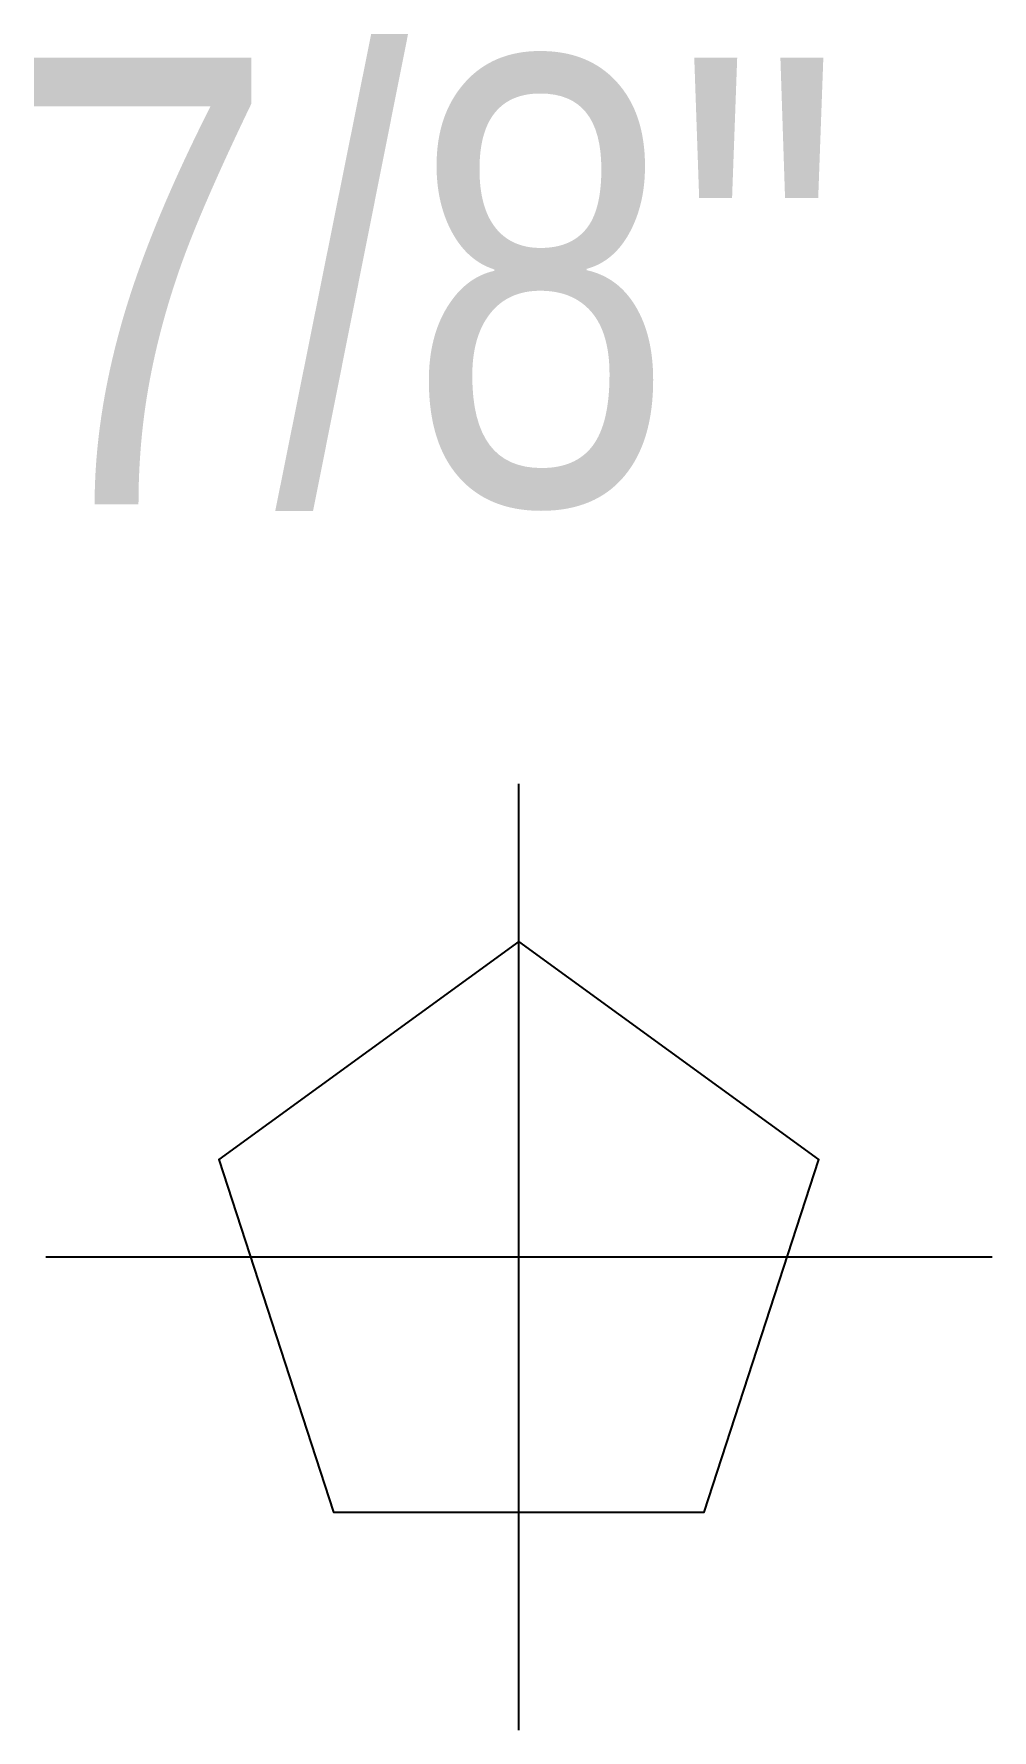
# Model space of a CAD drawing. Header units: inches. Extents: x -4.6 to 4.5, y -4.5 to 11.6.
import ezdxf

# ---------------------------------------------------------------- set-up
doc = ezdxf.new("R2010")
doc.units = ezdxf.units.IN
doc.header["$LTSCALE"] = 48
doc.header["$MEASUREMENT"] = 0
doc.styles.add('StylusBT', font='archd.shx', dxfattribs={"width": 0.8})

msp = doc.modelspace()

# ---------------------------------------------------------------- linework, layer by layer
at = {"color": 142, "elevation": 1}
for points in [[(0, -4.5), (0, 4.5)], [(-4.5, 0), (4.5, 0)]]:
    msp.add_lwpolyline(points, dxfattribs=at)
at = {"color": 142}
msp.add_lwpolyline([(0, 3), (-2.853, 0.927), (-1.763, -2.427), (1.763, -2.427), (2.853, 0.927)], close=True, dxfattribs=at)

# ---------------------------------------------------------------- texts
at = {"insert": (-4.846, 11.407), "char_height": 4.25, "attachment_point": 1, "style": 'StylusBT'}
msp.add_mtext_dynamic_manual_height_columns('\\A1;7/8"', width=18.63394, gutter_width=21.25, heights=[0], dxfattribs=at)

doc.saveas('drawing.dxf')
